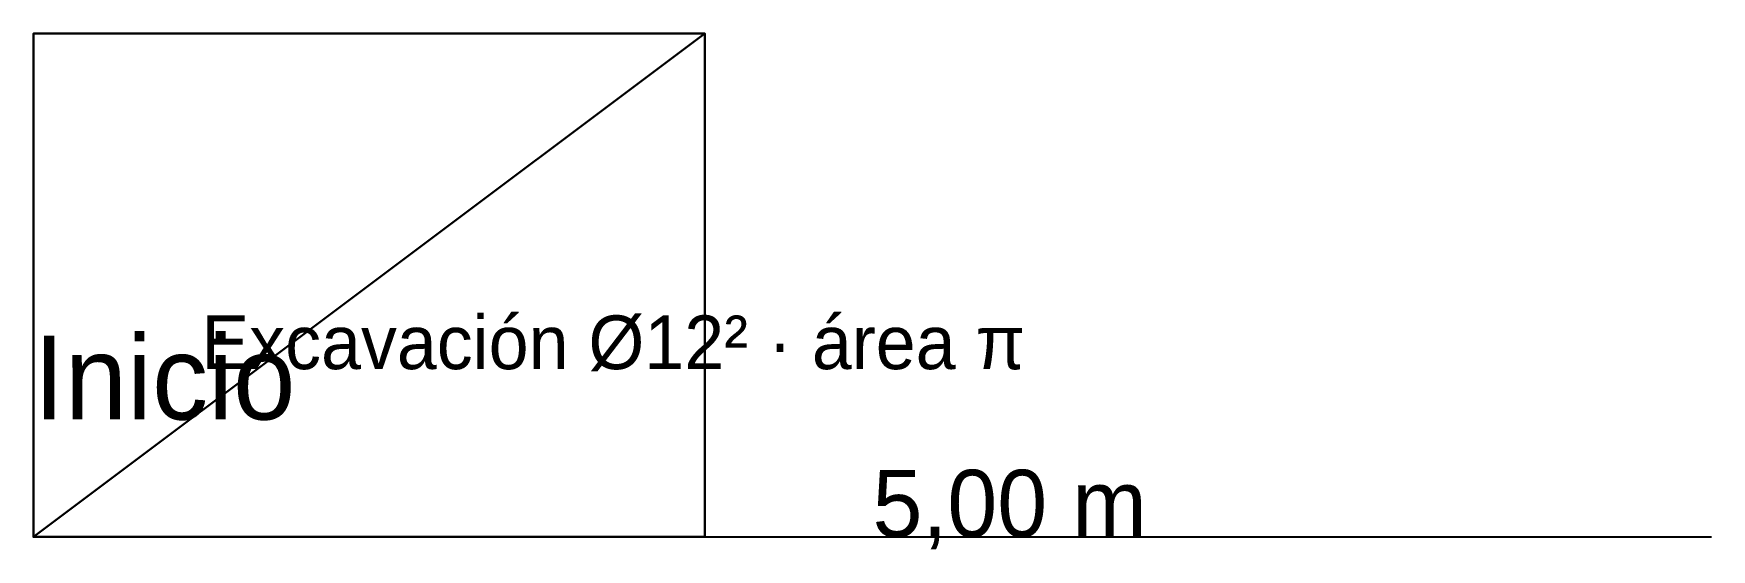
# Model space of a CAD drawing. Header units: metres. Extents: x 980000.4 to 980010.9, y 1045000.1 to 1045010.7.
# Drawn here: x 980000.45 to 980005.45, y 1045000.08 to 1045001.62 of the extents above; entities outside this region: 2.
import ezdxf

# ---------------------------------------------------------------- set-up
doc = ezdxf.new("R2010")
doc.units = ezdxf.units.M
for name, color, linetype in [('ESQUEMA_2D', 7, 'CONTINUOUS'), ('ESQUEMA_COORDS', 7, 'CONTINUOUS'), ('ESQUEMA_COTAS', 7, 'CONTINUOUS'), ('ESQUEMA_SOLIDOS', 7, 'CONTINUOUS'), ('ESQUEMA_TEXTOS', 7, 'CONTINUOUS')]:
    doc.layers.add(name, color=color, linetype=linetype)

msp = doc.modelspace()

# ---------------------------------------------------------------- linework, layer by layer
at = {"layer": 'ESQUEMA_2D'}
msp.add_line((980000.45, 1045000.12), (980005.45, 1045000.12), dxfattribs=at)
at = {"layer": 'ESQUEMA_COORDS'}
for p in [(980010.45, 1045010.12, 101.8), (980000.45, 1045000.12, 101.2)]:
    msp.add_point(p, dxfattribs=at)
at = {"layer": 'ESQUEMA_COTAS'}
msp.add_line((980000.45, 1045000.12), (980005.45, 1045000.12), dxfattribs=at)
at = {"layer": 'ESQUEMA_SOLIDOS'}
for points in [[(980000.45, 1045000.12, 100), (980002.45, 1045000.12, 100), (980002.45, 1045001.62, 100)], [(980000.45, 1045000.12, 100), (980002.45, 1045001.62, 100), (980000.45, 1045001.62, 100)], [(980000.45, 1045000.12, 102.5), (980002.45, 1045000.12, 102.5), (980002.45, 1045001.62, 102.5)], [(980000.45, 1045000.12, 102.5), (980002.45, 1045001.62, 102.5), (980000.45, 1045001.62, 102.5)], [(980002.45, 1045001.62, 100), (980000.45, 1045001.62, 100), (980000.45, 1045001.62, 102.5), (980002.45, 1045001.62, 102.5)], [(980000.45, 1045001.62, 100), (980000.45, 1045000.12, 100), (980000.45, 1045000.12, 102.5), (980000.45, 1045001.62, 102.5)], [(980002.45, 1045000.12, 100), (980002.45, 1045001.62, 100), (980002.45, 1045001.62, 102.5), (980002.45, 1045000.12, 102.5)], [(980000.45, 1045000.12, 100), (980002.45, 1045000.12, 100), (980002.45, 1045000.12, 102.5), (980000.45, 1045000.12, 102.5)]]:
    msp.add_3dface(points, dxfattribs=at)

# ---------------------------------------------------------------- texts
at = {"layer": 'ESQUEMA_COORDS'}
for s, p in [('Fin', (980010.45, 1045010.47, 101.8)), ('Inicio', (980000.45, 1045000.47, 101.2))]:
    msp.add_text(s, height=0.25, dxfattribs=at).set_placement(p)
at = {"layer": 'ESQUEMA_COTAS'}
msp.add_text('5,00 m', height=0.2, dxfattribs=at).set_placement((980002.95, 1045000.12))
at = {"layer": 'ESQUEMA_TEXTOS'}
msp.add_text('Excavación Ø12² · área π', height=0.16, dxfattribs=at).set_placement((980000.95, 1045000.62))

doc.saveas('drawing.dxf')
